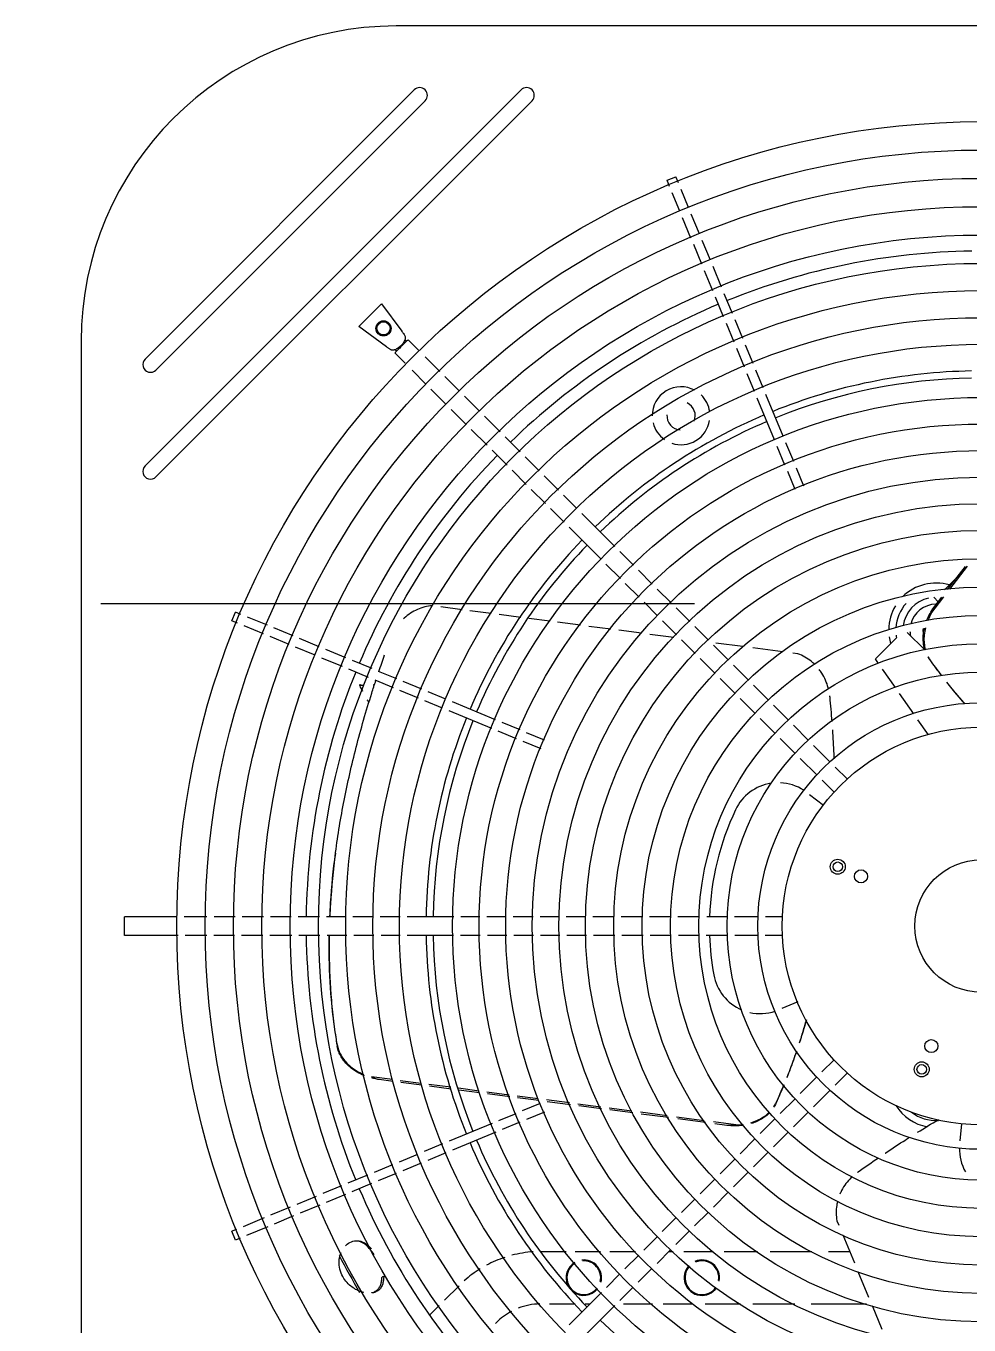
# Model space of a CAD drawing. Extents: x 17.6 to 65.2, y 116.5 to 153.5.
# Drawn here: x 22.884 to 23.281, y 149.449 to 149.996 of the extents above; entities that cross this region are included whole.
import ezdxf

# ---------------------------------------------------------------- set-up
doc = ezdxf.new("R2010")
doc.units = 0
doc.header["$MEASUREMENT"] = 0
doc.linetypes.add('HIDDEN', pattern=[0.375, 0.25, -0.125])
doc.layers.add('INST_-_AR_CONDICIONADO', color=1, linetype='CONTINUOUS')

msp = doc.modelspace()

# ---------------------------------------------------------------- linework, layer by layer
at = {"layer": 'INST_-_AR_CONDICIONADO', "linetype": 'CONTINUOUS'}
for p, q in [((23.5322383150588, 149.9961699994383), (23.03975780385718, 149.9961699994383)), ((22.93400046930611, 149.8559424813273), (23.04731791446834, 149.9692599264891)), ((22.93400046930611, 149.8109361732083), (23.0923242225877, 149.9692599264891)), ((22.93861168590779, 149.8513312647261), (23.05192913106912, 149.9646487098879)), ((22.93861168590779, 149.8063249566069), (23.09693543918916, 149.9646487098879)), ((22.9070903963564, 149.8635025919378), (22.9070903963564, 149.3041108696743))]:
    msp.add_line(p, q, dxfattribs=at)
at = {"layer": 'INST_-_AR_CONDICIONADO', "color": 9, "linetype": 'CONTINUOUS'}
for p, q in [((23.15381179688102, 149.9311924436613), (23.15748575439903, 149.9327142466928)), ((23.1585496508897, 149.9301475636696), (23.1574863873705, 149.9327145088783)), ((23.15487442742852, 149.928625236267), (23.15381116390954, 149.9311921814758)), ((23.16286659830194, 149.9197255306793), (23.15968873476896, 149.9273975719194)), ((23.1591913748403, 149.9182032032771), (23.15601351130777, 149.9258752445172)), ((23.16746548056999, 149.9086228467342), (23.16400834385313, 149.9169691130836)), ((23.16386830144943, 149.9069121036269), (23.16033312039286, 149.9154467856814)), ((23.17202779975292, 149.8976084338875), (23.1686060603659, 149.9058692435223)), ((23.16843062063236, 149.8958976907802), (23.16500888124556, 149.904158500415)), ((23.17677180022138, 149.8861554036174), (23.17316837954882, 149.8948548306756)), ((23.17307058220927, 149.8846958326127), (23.16957120042849, 149.8931440875679)), ((23.03357596103006, 149.8791779528845), (23.02408244291137, 149.8696844347656)), ((23.03357596103006, 149.8791779528845), (23.04209365499246, 149.8676667418987)), ((23.17762758193185, 149.8736942620778), (23.1742098321402, 149.8819454399789)), ((23.18132879994373, 149.8751538330829), (23.17791105015163, 149.8834050109839)), ((23.03567636183225, 149.8611054285402), (23.02408244291137, 149.8696844347656)), ((23.04209365499246, 149.8676667418987), (23.04215525700038, 149.8675842504281)), ((23.18202259321838, 149.8630837662244), (23.17876683186346, 149.8709438694443)), ((23.18569781667889, 149.8646060936266), (23.18246804987489, 149.8724034404493)), ((23.04340395869968, 149.8640708149271), (23.04390875401491, 149.8632948671985)), ((23.04907158338352, 149.8597653752776), (23.04472371179809, 149.8641132468626)), ((23.19006430488303, 149.8540644585846), (23.18683690055882, 149.8618561018764)), ((23.04349502051792, 149.8541888124124), (23.03914714893227, 149.8585366839972)), ((23.03918958086847, 149.8598564370959), (23.03996552859649, 149.8593516417805)), ((23.05815621228344, 149.8506807463772), (23.05191954848902, 149.8569174101711)), ((23.18638908142253, 149.8525421311824), (23.18316167709695, 149.860333774474)), ((23.0522937587678, 149.8453900741621), (23.04643820840356, 149.8512456245263)), ((23.19430924210251, 149.8438162735796), (23.19120338876274, 149.8513144668347)), ((23.06640680644437, 149.8424301522158), (23.06026372894058, 149.8485732297204)), ((23.1906600131918, 149.8422311897802), (23.1875281653011, 149.8497921394322)), ((23.06083024357945, 149.8368535893507), (23.05440127542493, 149.8432825575053)), ((23.07484548921712, 149.833991469444), (23.06851647713761, 149.8403204815229)), ((23.20273254714839, 149.8234806162968), (23.19544849203231, 149.841065880946)), ((23.06926892635152, 149.8284149065784), (23.0629399142727, 149.8347439186576)), ((23.19905732368789, 149.8219582888944), (23.19179926312204, 149.8394807971461)), ((23.08357296592322, 149.8252639927376), (23.07695515991036, 149.8318817987502)), ((23.07799640305762, 149.8196874298723), (23.07137859704476, 149.8263052358852)), ((23.09199197617823, 149.8168449824827), (23.08567771848657, 149.823159240174)), ((23.20345058036133, 149.8113520290495), (23.20019906923931, 149.8192018712985)), ((23.20715179837344, 149.8128116000542), (23.20387429269959, 149.8207241987011)), ((23.08641541331263, 149.8112684196177), (23.08010115562097, 149.817582677309)), ((23.09998507115397, 149.8088518875068), (23.09409672874204, 149.8147402299191)), ((23.09450373106852, 149.8031801018613), (23.08852016587644, 149.8091636670538)), ((23.20772276760186, 149.8010380566735), (23.2045898302918, 149.808601636416)), ((23.21142398561329, 149.8024976276782), (23.20829104830437, 149.8100612074205)), ((23.10805446546993, 149.800782493191), (23.10209013054014, 149.80674682812)), ((23.10257312538447, 149.7951107075455), (23.09660879045469, 149.8010750424746)), ((23.11582520711845, 149.7930117515425), (23.11015952485609, 149.7986774338038)), ((23.11043914535849, 149.787244687572), (23.10467818477132, 149.7930056481591)), ((23.13174366888693, 149.777093289773), (23.11793118742144, 149.790905771239)), ((23.12589515998553, 149.7717886729448), (23.11254512566148, 149.7851387072687)), ((23.139699700957, 149.7691372577038), (23.13385118554475, 149.7749857731165)), ((23.13412313809209, 149.7635606948382), (23.1280076055512, 149.7696762273787)), ((23.27192294583829, 149.7589450064287), (23.27940095745435, 149.7686905409055)), ((23.27288779134283, 149.7590441955542), (23.28036580295957, 149.7687897300306)), ((23.14759252307118, 149.7612444355898), (23.14180445352036, 149.7670325051402)), ((23.27061261319846, 149.7588103001492), (23.2758000170391, 149.7639977039904)), ((23.14201596020626, 149.755667872724), (23.13622789065521, 149.7614559422743)), ((23.15551352445237, 149.7533234342089), (23.14969727563498, 149.7591396830262)), ((23.14984173880662, 149.7478420941235), (23.14412071277007, 149.7535631201602)), ((23.2649260373044, 149.7486682356788), (23.2703951208046, 149.755795684062)), ((23.26798039215537, 149.7538069704347), (23.2661176453185, 149.7556697172714)), ((23.26667458329853, 149.7521052072015), (23.26943027530006, 149.7556964949365)), ((22.97054614910308, 149.7457746413967), (22.97206795213361, 149.7494485989144)), ((22.97439031733762, 149.7484873853224), (22.9720682143191, 149.7494492318861)), ((22.98552225021518, 149.7438763877493), (22.9771419132067, 149.7473476369955)), ((23.06755662147321, 149.750443679822), (23.05860807873074, 149.7516217778237)), ((23.0798049006392, 149.7488311632788), (23.07071493067661, 149.7500278805275)), ((23.09228266396354, 149.7471884345725), (23.08313853109149, 149.7483922825034)), ((23.1044718747733, 149.7455836945257), (23.09553312017902, 149.7467605038936)), ((23.16337816729884, 149.7454587913615), (23.15761858383922, 149.7512183748221)), ((22.97299353933754, 149.7447601575969), (22.9705458869169, 149.7457740084251)), ((22.98387437341108, 149.7402531685536), (22.97574513520572, 149.7436204092695)), ((22.99634829216762, 149.7393920943451), (22.98827384608403, 149.742736639422)), ((23.11740851157247, 149.7438805539806), (23.10772233098901, 149.7451557638468)), ((23.13014552393638, 149.7422036944915), (23.12080504820283, 149.7434333914502)), ((23.14308191076389, 149.7405005868559), (23.13354206056675, 149.7417565319612)), ((23.15780160443369, 149.7398822284958), (23.15194679819324, 149.7457370347366)), ((23.17127098941346, 149.7375659692474), (23.16548291986333, 149.7433540387979)), ((22.99463754906088, 149.735794915225), (22.98662596928062, 149.7391134202262)), ((23.00736270501539, 149.7348297751625), (22.99910189538019, 149.7382515145498)), ((23.15663558741158, 149.7387162114737), (23.14651231837188, 149.7400489651261)), ((23.16569442654787, 149.7319894063818), (23.15990635699773, 149.737777475932)), ((23.18576258783042, 149.7348815691213), (23.17430457095434, 149.7363900456605)), ((23.24149381293915, 149.7296914998902), (23.25039791117029, 149.7385955981209)), ((23.26227916092289, 149.7334889297856), (23.25486507436931, 149.7409030163384)), ((23.00565196190819, 149.7312325960421), (22.99739115227231, 149.734654335429)), ((23.01856456318301, 149.730189813586), (23.01011630822727, 149.7336891953671)), ((23.17968999966916, 149.7291469589921), (23.1733757419775, 149.7354612166831)), ((23.20255238375653, 149.7326711505535), (23.18996003681155, 149.7343289644793)), ((23.20887005342234, 149.7318394135634), (23.20674983273812, 149.7321185459116)), ((23.01710499217807, 149.7264885955742), (23.00840556512008, 149.7300920162464)), ((23.02810656271281, 149.7219315958514), (23.01985538481158, 149.7253493456433)), ((23.02956613371753, 149.725632813863), (23.02131495581698, 149.7290505636549)), ((23.17411343680288, 149.7235703961265), (23.16779917911236, 149.7298846538178)), ((23.18810900992394, 149.7207279487372), (23.18179475223229, 149.7270422064285)), ((23.24273063675974, 149.7279251324155), (23.24149381293915, 149.7296914998902)), ((23.24992641465342, 149.7176484965605), (23.24451971333547, 149.7253700662708)), ((23.03857324087954, 149.7175961558016), (23.03085695534633, 149.7207923459208)), ((23.03997001887983, 149.7213233835276), (23.03231652635105, 149.7244935639324)), ((23.05051780304421, 149.7169543482737), (23.04272161474938, 149.7201836352002)), ((23.18253244705902, 149.7151513858718), (23.17621818936669, 149.7214656435633)), ((23.02428419358221, 149.7188182658001), (23.02454049158933, 149.7187777771944)), ((23.02454039733043, 149.7188182658001), (23.02428419358221, 149.7188182658001)), ((23.02496114319688, 149.7187335434064), (23.02454039733043, 149.7187767597788)), ((23.03064126997997, 149.7187021831515), (23.03003270209665, 149.7187021831515)), ((23.04912102504391, 149.7132271205477), (23.04132483674839, 149.7164564074749)), ((23.06064008500544, 149.7127615618031), (23.05326939891307, 149.7158145999462)), ((23.19652802017895, 149.7123089384819), (23.1902137624873, 149.7186231961733)), ((23.25763960821796, 149.7066329145442), (23.25168952972745, 149.7151305072815)), ((23.05930617330846, 149.7090082940018), (23.05187262091277, 149.7120873722206)), ((23.08159880597105, 149.7040801753294), (23.06339368821732, 149.711620982007)), ((23.19095145731335, 149.7067323756166), (23.1846371996217, 149.7130466333079)), ((23.20494184862405, 149.7038951100364), (23.19863277274231, 149.7102041859186)), ((23.07995092916695, 149.7004569561329), (23.06205977652103, 149.7078677142057)), ((23.19936528575845, 149.6983185471711), (23.19305620987716, 149.7046276230527)), ((23.2638520520241, 149.697760625306), (23.25942868479415, 149.7040778483997)), ((23.09044879574167, 149.6961085974221), (23.08270252503581, 149.6993172078062)), ((23.09190836674571, 149.6998098154338), (23.08435040184059, 149.7029404270019)), ((23.10222233912241, 149.6955376281937), (23.09465875937922, 149.6986705655029)), ((23.21340265758845, 149.695434301072), (23.2070515193173, 149.7017854393433)), ((23.1007627681177, 149.691836410182), (23.09319918837451, 149.6949693474919)), ((23.20773087194271, 149.6899529609873), (23.20147495645238, 149.6962088764779)), ((23.22252243773351, 149.6863145209274), (23.2155077169753, 149.6933292416859)), ((23.21694587486791, 149.6807379580621), (23.20983593132956, 149.6878479016004)), ((23.2297204763891, 149.6791164822718), (23.22463210842675, 149.6842048502342)), ((23.2242462396378, 149.6734375932918), (23.21905554556093, 149.6786282873689)), ((23.21383180627532, 149.6726374500256), (23.2196980744232, 149.6681361041567)), ((22.94751157869819, 149.6212055617552), (22.92538271924155, 149.6212055617552)), ((22.92538271924155, 149.6133204691765), (22.92538271924155, 149.6212042034981)), ((22.96008350511857, 149.6212055617552), (22.95049205733817, 149.6212055617552)), ((22.97192149090761, 149.6212055617552), (22.96306050865228, 149.6212055617552)), ((22.98383471453558, 149.6212055617552), (22.97489979681455, 149.6212055617552)), ((22.99547852891629, 149.6212055617552), (22.98681302044206, 149.6212055617552)), ((23.0073917525438, 149.6212055617552), (22.99845683482345, 149.6212055617552)), ((23.01854631959855, 149.6212055617552), (23.01037005845074, 149.6212055617552)), ((23.02997148771492, 149.6212055617552), (23.02152679823694, 149.6212055617552)), ((23.04137011407266, 149.6212055617552), (23.03295196635423, 149.6212055617552)), ((23.06403054519324, 149.6212055617552), (23.04435363897965, 149.6212055617552)), ((23.07490001976571, 149.6212055617552), (23.06700754872764, 149.6212055617552)), ((23.08606866691667, 149.6212055617552), (23.07787832567265, 149.6212055617552)), ((23.09738716960788, 149.6212055617552), (23.0890469728236, 149.6212055617552)), ((23.10840596121766, 149.6212055617552), (23.10036417314227, 149.6212055617552)), ((23.11957460836839, 149.6212055617552), (23.11138426712528, 149.6212055617552)), ((23.13148783199659, 149.6212055617552), (23.12255291427555, 149.6212055617552)), ((23.14340105562319, 149.6212055617552), (23.13446613790284, 149.6212055617552)), ((23.15531427925139, 149.6212055617552), (23.14637936153036, 149.6212055617552)), ((23.16749691212481, 149.6212055617552), (23.15829258515833, 149.6212055617552)), ((23.17925476680335, 149.6212055617552), (23.17047521803175, 149.6212055617552)), ((23.19231612801541, 149.6212055617552), (23.18223177033774, 149.6212055617552)), ((23.20261102378554, 149.6212055617552), (23.19529443392235, 149.6212055617552)), ((22.94791588913363, 149.6133191109194), (22.92538271924155, 149.6133191109194)), ((22.95994883977169, 149.6133191109194), (22.95089636777293, 149.6133191109194)), ((22.9716520816608, 149.6133191109194), (22.96292584330609, 149.6133191109194)), ((22.983565305289, 149.6133191109194), (22.97463038756796, 149.6133191109194)), ((22.99574793816242, 149.6133191109194), (22.98654361119593, 149.6133191109194)), ((23.00766116179039, 149.6133191109194), (22.99872624406935, 149.6133191109194)), ((23.01895063003263, 149.6133191109194), (23.01063946769755, 149.6133191109194)), ((23.03037579814968, 149.6133191109194), (23.02193110867193, 149.6133191109194)), ((23.04137011407266, 149.6133191109194), (23.0333562767883, 149.6133191109194)), ((23.06389587984636, 149.6133191109194), (23.04435363897965, 149.6133191109194)), ((23.0751694290123, 149.6133191109194), (23.06687288338076, 149.6133191109194)), ((23.08633807616325, 149.6133191109194), (23.07814773491878, 149.6133191109194)), ((23.09752183495498, 149.6133191109194), (23.08931638207019, 149.6133191109194)), ((23.10867537046425, 149.6133191109194), (23.10049883848915, 149.6133191109194)), ((23.11984401761497, 149.6133191109194), (23.11165367637118, 149.6133191109194)), ((23.13175724124317, 149.6133191109194), (23.12282232352214, 149.6133191109194)), ((23.14367046487001, 149.6133191109194), (23.13473554714943, 149.6133191109194)), ((23.15558368849729, 149.6133191109194), (23.14664877077694, 149.6133191109194)), ((23.16722750287823, 149.6133191109194), (23.15856199440446, 149.6133191109194)), ((23.17938943215022, 149.6133191109194), (23.17020580878516, 149.6133191109194)), ((23.1921473338005, 149.6133191109194), (23.18236643568462, 149.6133191109194)), ((23.2024663128057, 149.6133191109194), (23.19513959099191, 149.6133191109194)), ((23.20887754206256, 149.5853179720951), (23.20211108413314, 149.5825152134509)), ((23.22414391352395, 149.5609847532683), (23.21901482483013, 149.5558556645745)), ((23.2298228025034, 149.5555105165168), (23.22459138769596, 149.5502791017093)), ((23.03822458527753, 149.5526032957497), (23.02941970570037, 149.5537624801371)), ((23.03844176489388, 149.5518652857436), (23.0325243851692, 149.552644323564)), ((23.05024175576869, 149.5510212052403), (23.04147798882564, 149.5521749770469)), ((23.05050625881886, 149.5502769649868), (23.04172760569059, 149.551432696596)), ((23.06274891531853, 149.5493746064483), (23.05355578214067, 149.5505849053914)), ((23.21691007226701, 149.5537509120109), (23.20986487123815, 149.5467057109829)), ((23.06294131525379, 149.5486398587487), (23.05382028519085, 149.5498406651378)), ((23.07469938433797, 149.5478012973545), (23.06593570705586, 149.5489550573567)), ((23.07489178427323, 149.5470665496557), (23.06612810699249, 149.5482203096579)), ((23.08736841489058, 149.5461333878403), (23.07788617607553, 149.5473817482629)), ((23.08760339241604, 149.545393034695), (23.07818156375225, 149.5466334419706)), ((23.09958993733772, 149.5445243938858), (23.09062748754291, 149.5457043227856)), ((23.0998340840577, 149.5437828335933), (23.09086246506882, 149.5449639696406)), ((23.20775242567247, 149.5445932654168), (23.20147522013217, 149.5383160598765)), ((23.22248663513192, 149.548174349146), (23.21551745599964, 149.5412051700134)), ((23.10042180578039, 149.542547031268), (23.09284939694799, 149.5394104368299)), ((23.10213254888827, 149.5389498521472), (23.09456014005541, 149.5358132577091)), ((23.1127715032947, 149.5427890078052), (23.10299035684721, 149.5440767201643)), ((23.11311470344008, 149.5420344068822), (23.10335027605384, 149.543319918135)), ((23.12584560482428, 149.5410677696854), (23.11624973388148, 149.5423310900614)), ((23.12620552403137, 149.5403109676557), (23.11659293402754, 149.5415764891382)), ((23.13903132481101, 149.5393318367163), (23.12936179682088, 149.5406048542268)), ((23.13939124401764, 149.538575034687), (23.12972171602751, 149.5398480521971)), ((23.21340993934319, 149.5390976533566), (23.20705178299846, 149.5327394970112)), ((23.08013334439925, 149.534143275404), (23.06205977652103, 149.5266569584686)), ((23.0900957937361, 149.5382698570345), (23.0828833361491, 149.5352823592829)), ((23.09180653684353, 149.5346726779138), (23.0844056635513, 149.5316071358224)), ((23.15388328812997, 149.5373765386515), (23.14254751680783, 149.5388689212581)), ((23.1543925723991, 149.5366000723385), (23.14290743601378, 149.538112119229)), ((23.16946789010358, 149.5353247868778), (23.15777943862309, 149.5368636007081)), ((23.16997717437271, 149.5345483205644), (23.1582887228929, 149.5360871343945)), ((23.18276789132988, 149.5335738084984), (23.1733640405967, 149.5348118489344)), ((23.17891733979177, 149.5333713254584), (23.17387332486719, 149.5340353826211)), ((23.19937046756836, 149.5362113073126), (23.19303627368031, 149.5298771134242)), ((23.2771497383897, 149.5269081269929), (23.27784674657465, 149.5340255928889)), ((23.08165567180145, 149.530468051943), (23.06339368821732, 149.5229036906669)), ((23.20494703043328, 149.5306347444473), (23.19861283654523, 149.524300550559)), ((23.05930617330846, 149.5255163786724), (23.05152649914276, 149.5222939321223)), ((23.19092660298639, 149.5277674427311), (23.18459759090756, 149.5214384306516)), ((23.04877008154772, 149.5211521865707), (23.04096023169296, 149.517917240841)), ((23.05029240894992, 149.5174769631103), (23.04248255909516, 149.5142420173803)), ((23.06064008500544, 149.5217631108714), (23.05304882654496, 149.5186187086616)), ((23.18248792021432, 149.5193287599587), (23.17615890813482, 149.5129997478792)), ((23.19650316585199, 149.5221908798652), (23.19017415377316, 149.5158618677866)), ((23.02768078760237, 149.5124167149978), (23.01941997796717, 149.5089949756105)), ((23.03820381409724, 149.5167754952894), (23.03043439081426, 149.5135572947935)), ((23.03972614149944, 149.5131002718283), (23.03214513392145, 149.5099601156731)), ((23.18806448308015, 149.5137521970935), (23.18173547099996, 149.5074231850143)), ((23.01666637475528, 149.5078543958151), (23.00885381427707, 149.5046183273078)), ((23.02939153070957, 149.5088195358777), (23.02113072107436, 149.5053977964901)), ((23.1740492374418, 149.5108900771861), (23.1677202253623, 149.5045610651069)), ((23.00610342164355, 149.5034790773776), (22.99785224374255, 149.500061327585)), ((23.01837711786248, 149.5042572166944), (23.01031338528247, 149.5009171092962)), ((23.16561055466973, 149.5024513944144), (23.15980896026354, 149.4966498000082)), ((23.1796258003074, 149.505313514321), (23.17329678822858, 149.4989845022415)), ((22.99510185110903, 149.4989220776548), (22.98686279087615, 149.4955093471653)), ((22.99656142211375, 149.4952208596428), (22.98838511827835, 149.4918341237039)), ((23.00756299264895, 149.4997778593656), (22.99931181474795, 149.4963601095737)), ((23.17118711753465, 149.4968748315488), (23.16538552312914, 149.4910732371428)), ((22.9841127991263, 149.4943702632857), (22.97526561232922, 149.4907056385258)), ((22.9856351265285, 149.4906950398248), (22.97678793973142, 149.4870304150647)), ((23.1576992895703, 149.4945401293149), (23.15177261816989, 149.4886134579145)), ((23.22533540290697, 149.4931789851545), (23.22607368359905, 149.4913966178957)), ((22.97250919473395, 149.4895638929738), (22.9705458869169, 149.4887506642495)), ((22.97206795213361, 149.4850760737595), (22.97054614910308, 149.4887500312774)), ((22.97403152213615, 149.4858886695127), (22.9720682143191, 149.4850754407886)), ((23.14966017260399, 149.4865010123486), (23.14398643006535, 149.4808272698096)), ((23.16327585243589, 149.4889635664497), (23.15756074793449, 149.4832484619486)), ((23.22777386953299, 149.4872920059545), (23.23268473050012, 149.4754361388051)), ((23.10083998414989, 149.4802682029326), (23.11130476814065, 149.4802682029326)), ((23.11508995698414, 149.4802682029326), (23.1257151723999, 149.4802682029326)), ((23.12966438054814, 149.4802682029326), (23.14052470295615, 149.4802682029326)), ((23.15545323127804, 149.4811409452915), (23.14956299293095, 149.4752507069446)), ((23.15458048891815, 149.4802682029326), (23.15642029393194, 149.4802682029326)), ((23.16086309388225, 149.4802682029326), (23.17324811667304, 149.4802682029326)), ((23.17777725994579, 149.4802682029326), (23.19184256273643, 149.4802682029326)), ((23.19726978393333, 149.4802682029326), (23.21482049603042, 149.4802682029326)), ((23.22175107663775, 149.4802682029326), (23.23068322400405, 149.4802682029326)), ((23.1418767593721, 149.4787175991168), (23.13607516496659, 149.4729160047109)), ((23.13396549427335, 149.4708063340174), (23.12826488009187, 149.4651057198368)), ((23.1474533222377, 149.4731410362515), (23.14165172783219, 149.4673394418453)), ((23.23417407239167, 149.4718405494114), (23.23864209806657, 149.4610537812287)), ((23.06006009296998, 149.45971450814), (23.0661975465187, 149.4658519616882)), ((23.1261598207057, 149.4630006604498), (23.11254512566148, 149.4493859654055)), ((23.13954205713826, 149.4652297711524), (23.13393666573761, 149.4596243797514)), ((23.0539478078511, 149.4536022230207), (23.05791037713771, 149.4575647923083)), ((23.10432262054729, 149.4581901186259), (23.11507528534917, 149.4581901186259)), ((23.13183160635145, 149.4575193203645), (23.11793118742144, 149.4436189014352)), ((23.11935854302788, 149.4581901186259), (23.12134927888138, 149.4581901186259)), ((23.1354207593236, 149.4581901186259), (23.1476154717805, 149.4581901186259)), ((23.15214461505371, 149.4581901186259), (23.16459975905541, 149.4581901186259)), ((23.16987429202236, 149.4581901186259), (23.18467073032394, 149.4581901186259)), ((23.18996101672547, 149.4581901186259), (23.20753207888929, 149.4581901186259)), ((23.21446265949594, 149.4581901186259), (23.2378253287689, 149.4581901186259)), ((23.24013143995881, 149.4574581918343), (23.24422713016138, 149.4475703210006)), ((23.08150078714021, 149.449932076052), (23.08192327026841, 149.4503545591807))]:
    msp.add_line(p, q, dxfattribs=at)
at = {"layer": 'INST_-_AR_CONDICIONADO', "color": 5, "linetype": 'HIDDEN'}
msp.add_line((21.79041162535162, 149.7530713767441), (33.61718628525286, 149.7530662983001), dxfattribs=at)
at = {"layer": 'INST_-_AR_CONDICIONADO', "color": 9, "linetype": 'CONTINUOUS'}
for centre, radius in [((23.28599805945856, 149.617262336337), 0.3386300768662343), ((23.28599805945856, 149.617262336337), 0.3266959772409925), ((23.28599805945856, 149.617262336337), 0.3147618776157508), ((23.28599805945856, 149.617262336337), 0.302827777990509), ((23.28599805945856, 149.617262336337), 0.2908936783652672), ((23.28599805945856, 149.617262336337), 0.2789595787400256), ((23.28599805945856, 149.617262336337), 0.2675227332658355), ((23.28599805945856, 149.617262336337), 0.2560858877916455), ((23.03439873260032, 149.8688616631954), 0.00318242656673113), ((23.03438745902604, 149.8688729367695), 0.002784623245889737), ((23.28599805945856, 149.617262336337), 0.2448976693929815), ((23.28599805945856, 149.617262336337), 0.2225212325956532), ((23.28599805945856, 149.617262336337), 0.2113330141969891), ((23.28599805945856, 149.617262336337), 0.2001447957983249), ((23.28599805945856, 149.617262336337), 0.1889565773996608), ((23.28599805945856, 149.617262336337), 0.1777683590009967), ((23.28599805945856, 149.617262336337), 0.1665801406023325), ((23.28599805945856, 149.617262336337), 0.1546460409770908), ((23.28599805945856, 149.617262336337), 0.1427119413518491), ((23.28599805945856, 149.617262336337), 0.1307778417266073), ((23.28599805945856, 149.617262336337), 0.1188437421013656), ((23.28599805945856, 149.617262336337), 0.1069096424761239), ((23.28599805945856, 149.617262336337), 0.09398103454877868), ((23.28599805945856, 149.617262336337), 0.08368787362200768), ((23.2256784544059, 149.6422475348267), 0.003157563859178542), ((23.2256784544059, 149.6422475348267), 0.001989016604206956), ((23.28599805945856, 149.617262336337), 0.02784623245889738), ((23.23546373687105, 149.6381943381184), 0.002764733079847668), ((23.26506605767718, 149.5667280137501), 0.002764733079847668), ((23.2610128609686, 149.556942731285), 0.003157563859178542), ((23.2610128609686, 149.556942731285), 0.001989016604206956)]:
    msp.add_circle(centre, radius, dxfattribs=at)
at = {"layer": 'INST_-_AR_CONDICIONADO', "linetype": 'CONTINUOUS'}
for centre, radius, start, end in [((23.03975780385718, 149.8635025919378), 0.132667407500604, 90, 180), ((23.04962352276862, 149.9669543181883), 0.003260622528517593, 315.0000000000002, 135.0000000000002), ((23.09462983088797, 149.9669543181883), 0.003260622528517593, 315.0000000000002, 135.0000000000002), ((22.93630607760729, 149.8536368730268), 0.003260622528517593, 135.0000000000002, 315.0000000000002), ((22.93630607760729, 149.8086305649072), 0.003260622528517593, 135.0000000000002, 315.0000000000002)]:
    msp.add_arc(centre, radius, start, end, dxfattribs=at)
at = {"layer": 'INST_-_AR_CONDICIONADO', "color": 9, "linetype": 'CONTINUOUS'}
for centre, radius, start, end in [((23.28599805945856, 149.617262336337), 0.2841807473260688, 90.79554614740152, 112.0975554445582), ((23.28599805945856, 149.617262336337), 0.2841807473260688, 112.8990080455908, 134.2043012997765), ((23.28599805945856, 149.617262336337), 0.2337094509943173, 90.97073532360193, 112.010856764021), ((23.28599805945856, 149.617262336337), 0.2307259260880068, 90.98610611837657, 111.9994938397389), ((23.15969550509163, 149.8320761295913), 0.01218272670076761, 61.87938150290208, 180), ((23.15969550509163, 149.8320761295913), 0.01218272670076761, 7.609804532404802, 46.32556339032411), ((23.15969550509163, 149.8320761295913), 0.005967049812620869, 336.9569447289031, 64.47877654278405), ((23.28599805945856, 149.617262336337), 0.2337094509943173, 112.989143235998, 134.0292646764008), ((23.28599805945856, 149.617262336337), 0.2307259260880068, 113.0005061603297, 134.0237331896776), ((23.15969550509163, 149.8320761295913), 0.01218272670076761, 194.3553240041013, 234.7690531418069), ((23.15969550509163, 149.8320761295913), 0.005967049812620869, 175.8886288281068, 266.3506916091906), ((23.15969550509163, 149.8320761295913), 0.01218272670076761, 251.2897402932909, 350.7998690727924), ((23.28599805945856, 149.617262336337), 0.2841807473260688, 135.794161196934, 157.1009919543967), ((23.28599805945856, 149.617262336337), 0.2337094509943173, 135.9667373683235, 157.0094291958026), ((23.28599805945856, 149.617262336337), 0.2307259260880068, 135.9782608695999, 157.0034413892008), ((23.26700295088818, 149.7417747757606), 0.01989016604206956, 73.50901816923296, 134.865392945085), ((23.26700295088818, 149.7417747757606), 0.01690664113575913, 137.8900535521195, 176.4115454538994), ((23.26700295088818, 149.7417747757606), 0.01392311622944869, 102.7947795213851, 172.3667998481825), ((23.26700295088818, 149.7417747757606), 0.01093959132313826, 89.9246752444985, 166.0922661686963), ((23.26700295088818, 149.7417747757606), 0.01989016604206956, 148.8866765230899, 179.0791287738793), ((23.26700295088818, 149.7417747757606), 0.005469795661569129, 171.5452422892012, 195.2667595909998), ((23.26700295088818, 149.7417747757606), 0.01989016604206956, 187.8594037611751, 196.4909818308044), ((23.26700295088818, 149.7417747757606), 0.01690664113575913, 186.7486096179822, 190.8386052117034), ((23.26700295088818, 149.7417747757606), 0.01093959132313826, 182.7342663532086, 192.2362422410968), ((23.28599805945856, 149.617262336337), 0.2841807473260688, 157.9001740278961, 179.2028809201894), ((23.28599805945856, 149.617262336337), 0.2337094509943173, 157.9860043776813, 179.0309666482869), ((23.28599805945856, 149.617262336337), 0.2307259260880068, 157.9914916679054, 179.0180743318758), ((23.20061489731807, 149.6577081353599), 0.01989016604206956, 98.87824010180042, 154.6531983611909), ((23.20061489731807, 149.6577081353599), 0.01989016604206956, 57.16804620747335, 87.4619599087888), ((23.28599805945856, 149.617262336337), 0.1143684547419, 154.6531976241992, 178.0227230412056), ((23.28599805945856, 149.617262336337), 0.2841807473260688, 180.7971190798106, 202.099825972101), ((23.28599805945856, 149.617262336337), 0.2337094509943173, 180.9661803337081, 202.0119970697909), ((23.28599805945856, 149.617262336337), 0.2307259260880068, 180.9777409447824, 202.0056866870969), ((23.28599805945856, 149.617262336337), 0.1143684547419, 181.9801037031836, 190.3468027516136), ((23.19305611493501, 149.6002934829889), 0.01989016604206956, 190.3468037996898, 246.6619785234911), ((23.19305611493501, 149.6002934829889), 0.01989016604206956, 257.1105422847186, 288.362428123172), ((23.26700295088818, 149.5523209442101), 0.01989016604206956, 212.1984765074152, 259.5103174577033), ((23.26700295088818, 149.5523209442101), 0.01690664113575913, 232.4886463813374, 273.4606893650896), ((23.28599805945856, 149.617262336337), 0.2337094509943173, 202.9880029301969, 224.0338196663098), ((23.28599805945856, 149.617262336337), 0.2307259260880068, 202.9943133129026, 224.018978010708), ((23.29679176161863, 149.5234026376946), 0.01989016604206956, 178.5148474105215, 208.9994189331178), ((23.28599805945856, 149.617262336337), 0.2841807473260688, 202.8990080456048, 224.2058388030646), ((23.10083998414989, 149.4314378452989), 0.04883035763328077, 94.08819947544136, 104.6623524496785), ((23.28599805945856, 149.617262336337), 0.3037228354624022, 207.1568511005208, 210.510812199408), ((23.10083998414989, 149.4314378452989), 0.04883035763328077, 108.3478163007262, 118.2016330186339), ((23.11874113358777, 149.4692291607788), 0.007458812265776085, 120.6611447869972, 203.8516463013212), ((23.11874113358777, 149.4692291607788), 0.007110734360039866, 120.2790254116203, 321.4525123730916), ((23.11874113358777, 149.4692291607788), 0.007458812265776085, 345.3803121812928, 96.12410779128389), ((23.11874113358777, 149.4692291607788), 0.007110734360039866, 346.9844147115096, 94.32628914410468), ((23.16846654869283, 149.4692291607788), 0.007458812265776085, 136.9782388745718, 325.6941493894975), ((23.16846654869283, 149.4692291607788), 0.007110734360039866, 136.9268152287807, 325.6876112661879), ((23.16846654869283, 149.4692291607788), 0.007458812265776085, 349.2606925057777, 113.3172476694645), ((23.16846654869283, 149.4692291607788), 0.007110734360039866, 350.4716535919099, 112.0151647822251), ((23.10083998414989, 149.4314378452989), 0.04883035763328077, 121.7198618745678, 131.6748387831188), ((23.11874113358777, 149.4692291607788), 0.007458812265776085, 232.5861509153107, 321.1982537462884), ((23.10083998414989, 149.4314378452989), 0.02675227332658356, 91.1650191970257, 111.3502579861677), ((23.10083998414989, 149.4314378452989), 0.02675227332658356, 118.0070131910758, 135.0000000000002), ((23.28599805945856, 149.617262336337), 0.2307259260880068, 225.9786446236295, 247.0085083321477)]:
    msp.add_arc(centre, radius, start, end, dxfattribs=at)
for points, start_tangent, end_tangent in [([(23.04215491969699, 149.8675840006165), (23.04259254980143, 149.86699090534), (23.04303929599546, 149.8663589174791), (23.04337747864502, 149.8657794972787), (23.04353958992379, 149.8652393765926)], (0.5951623413790627, -0.8036054923929976), (0.09486964954360068, -0.9954897034100727)), ([(23.04340395869968, 149.8640708149271), (23.04307206342838, 149.8633384567242), (23.04263013986979, 149.8625907351817), (23.04206626328737, 149.8618583497818), (23.04139832386937, 149.8611908665365), (23.04066733141308, 149.8606286909264), (23.03992117539797, 149.8601879378184), (23.03918958086847, 149.8598564370959)], (-0.3654497869997937, -0.9308310551232193), (-0.9308310551232193, -0.3654497869997937)), ([(23.04390875401491, 149.8632948671985), (23.04353241609038, 149.8629257207175), (23.04314961787127, 149.8625493033132), (23.04278391522785, 149.8621731438031), (23.04240808999253, 149.8618313261399), (23.0420546925473, 149.8615378377405)], (-0.7071067811865476, -0.7071067811865476), (-0.8208417081821601, -0.5711557494314432)), ([(23.04353958992379, 149.8652393765926), (23.0435295523153, 149.8646648937875), (23.04340395869968, 149.8640708149271)], (0.09486964957506687, -0.9954897034070741), (-0.2859895235768961, -0.9582327443811656)), ([(23.04390875401491, 149.8632948671985), (23.04441850132462, 149.8638106581389), (23.04468938289124, 149.864078914444)], (0.7071067811865476, 0.7071067811865476), (-0.7036906246820382, 0.710506512802383)), ([(23.03603972185788, 149.8608368017261), (23.03567640325382, 149.8611054844931)], (-0.8046106216867029, 0.5938027849959423), (-0.8037276040464453, 0.5949974273001193)), ([(23.03802101920297, 149.8597208058715), (23.03766415516366, 149.8598057885185), (23.03728803937206, 149.8599824445062), (23.03689116897367, 149.8602279744), (23.03647443830214, 149.8605189187986), (23.03603972185788, 149.8608368017261)], (-0.9954897034108108, 0.09486964953585666), (-0.8046106217179337, 0.5938027849536245)), ([(23.03918958086847, 149.8598564370959), (23.03859562693656, 149.8597308584537), (23.03802101920297, 149.8597208058715)], (-0.9582327443667641, -0.2859895236251497), (-0.9954897034085983, 0.09486964955907169)), ([(23.03996552859649, 149.8593516417805), (23.0394497356122, 149.8588418959798), (23.0391814810992, 149.8585710130901)], (-0.7071067811865476, -0.7071067811865476), (-0.7105079057873235, 0.7036892182019787)), ([(23.04193302595291, 149.8613273698421), (23.04121324584508, 149.8605993450753), (23.04053602356367, 149.8599342267367), (23.03996552859649, 149.8593516417805)], (-0.8385742884801921, -0.5447872637093671), (-0.7071067811865476, -0.7071067811865476)), ([(23.05495960654962, 149.752102108299), (23.05173875017731, 149.7515771846519), (23.0486507323099, 149.7505109993931), (23.04575993180861, 149.7489355983311), (23.04313289035104, 149.7468899703528), (23.04280786465602, 149.7465858116786)], (-0.997209204283627, -0.07465790575696128), (-0.7228952099592294, -0.6909576799037708)), ([(23.26319880289844, 149.7460122787591), (23.26335785232896, 149.7464025117551), (23.26454675388941, 149.7488583657895)], (0.369341765956919, 0.9292936349291459), (0.4839143034902078, 0.875115390607197)), ([(23.2649260373044, 149.7486682356788), (23.26369299510821, 149.7461311302881)], (-0.4867492941792074, -0.8735417131517208), (-0.3852129537599471, -0.922827708868528)), ([(23.26454675388941, 149.7488583657895), (23.26481554813227, 149.7493324773453), (23.26667458330171, 149.7521052072055)], (0.4839143035013347, 0.8751153906010443), (0.6087614290013554, 0.7933533402968866)), ([(23.2649260373044, 149.7486682356788), (23.26539156101267, 149.7499291201933), (23.26597888927954, 149.7510756033736), (23.26667458329853, 149.7521052072015)], (0.2910740177701869, 0.9567005363117139), (0.6087614289963322, 0.7933533403007411)), ([(23.2623257374542, 149.7334888189499), (23.26203491773327, 149.7345842686155), (23.26165778765635, 149.7374142114643), (23.26176064864745, 149.7403768279748), (23.26216049754799, 149.7426992742306)], (-0.2932908018368524, 0.9560232766820566), (0.2245755945217334, 0.9744566703272189)), ([(23.26258213265174, 149.7427851846549), (23.262072797244, 149.7398750805881), (23.26200400505768, 149.7369797290034), (23.26239613316744, 149.7342164283405), (23.26257198796593, 149.7335342723462)], (-0.2406755282497933, -0.9706056305738613), (0.2723919605370476, -0.9621863747916947)), ([(23.03246288998007, 149.7244224115252), (23.03489088752445, 149.7313853952846)], (0.3219660466216765, 0.946751215907753), (0.3364562666656467, 0.9416990923970435)), ([(23.21585106433809, 149.7275263208442), (23.21455801201392, 149.7286649386695), (23.211849342192, 149.7304964989438), (23.20887005342234, 149.7318394135634)], (-0.7212860960551228, 0.6926372554501815), (-0.9439072367512762, 0.3302107333333826)), ([(23.26420308240068, 149.729634725847), (23.26354594912032, 149.7306632781814)], (-0.5779987062545578, 0.8160376802379026), (-0.4981733187239583, 0.867077473188848)), ([(23.26371871639713, 149.7306961701659), (23.26431835220506, 149.7296972512644)], (0.476095424316787, -0.8793936245758316), (0.5527253195545963, -0.8333634987946554)), ([(23.22177983022407, 149.7169199048321), (23.22162974428561, 149.7175411683341), (23.22052941199495, 149.7207552120102), (23.21895165661982, 149.723733102236), (23.21789135671161, 149.7252471275428)], (-0.2205950570393619, 0.9753654806326707), (-0.6094499363422998, 0.7928245550513472)), ([(23.26420308240068, 149.729634725847), (23.26443815737507, 149.7293034903419)], (0.5779987062153076, -0.8160376802657037), (0.5795093495148446, -0.8149655905772228)), ([(23.26431835220506, 149.7296972512644), (23.2645365912013, 149.7293788155439)], (0.5527253194850104, -0.8333634988408081), (0.5778526348760874, -0.8161411228254359)), ([(23.26443815737507, 149.7293034903419), (23.26928284771684, 149.7227476103521)], (0.5795093495761597, -0.8149655905336226), (0.6087007781637558, -0.7933998756382802)), ([(23.26939810571189, 149.7227746593921), (23.2645365912013, 149.7293788155439)], (-0.607373294727011, 0.7944165663255364), (-0.5778526349507526, 0.8161411227725707)), ([(23.01423235488533, 149.648283480161), (23.01782672303994, 149.6701601026017), (23.02291388361919, 149.6925365266348), (23.02947959915269, 149.7153466553063), (23.0311955229261, 149.7206432759757)], (0.1305263984404036, 0.9914448342243642), (0.3139180848158188, 0.9494500703173224)), ([(23.27144279371765, 149.7199760996706), (23.27599091604548, 149.7144054728837), (23.27912576529871, 149.7107538175996)], (0.620639579834001, -0.7840959838842915), (0.6586964975869765, -0.7524087479998158)), ([(23.27922557373181, 149.7107617779983), (23.27631527501176, 149.7141571755747), (23.2715650774142, 149.7199849123395)], (-0.6576136245781504, 0.7533553748193396), (-0.6194326847662465, 0.7850497748826375)), ([(23.02428419358221, 149.7188182658001), (23.02463782043338, 149.7178795653246), (23.02511164768594, 149.716965496935)], (0.2557753820171865, -0.9667362380473602), (0.4842092375209043, -0.8749522354388406)), ([(23.02454033017562, 149.7187766769422), (23.02491298797241, 149.718732350821), (23.02545506468442, 149.7187055771217), (23.02582812216502, 149.7187021831515)], (0.9894092017226636, -0.1451531313700177), (1, 0)), ([(23.02511164768594, 149.716965496935), (23.0255993697429, 149.7160838812028)], (0.4842092375293165, -0.8749522354341854), (0.4722371320269614, -0.8814715486814934)), ([(23.22221953859894, 149.7141791482672), (23.22226629573998, 149.7136894936699)], (0.0955421829134016, -0.9954253820775026), (0.09457275567551035, -0.995517952567376)), ([(23.0283603565727, 149.7114902660349), (23.0275471219059, 149.712423684482)], (-0.6975805858622993, 0.7165063336970661), (-0.6142139310852746, 0.7891395610795175)), ([(23.22226629573998, 149.7136894936699), (23.22314109563381, 149.7033324194102)], (0.0945727556543876, -0.9955179525693826), (0.07359586790403903, -0.9972881470404887)), ([(23.22338709373235, 149.6998242326716), (23.22394870716226, 149.6897292293921), (23.22403916202125, 149.6875934869181)], (0.06628448718994262, -0.9978007650618267), (0.03996582227226103, -0.9992010473623926)), ([(23.01418059351482, 149.6478903135208), (23.01208921877951, 149.6265802438037), (23.01179583022809, 149.6212120488748)], (-0.1305263828855437, -0.9914448362722035), (-0.04551945628070195, -0.9989634523344231)), ([(23.01183012332404, 149.6212121485396), (23.01214104519618, 149.6269730910197), (23.01418088003293, 149.6478906979201)], (0.04415999412274858, 0.9990244716317408), (0.1293547488732212, 0.99159838086997)), ([(23.01418088003293, 149.6478906979201), (23.01423235488533, 149.648283480161)], (0.1293547487947459, 0.9915983808802072), (0.1305263985386449, 0.9914448342114305)), ([(23.01154391423557, 149.613322239607), (23.01150826181611, 149.6059048781297), (23.01244309473514, 149.5859451503266), (23.01351332347854, 149.575998792617)], (-0.01811543345251771, -0.9998359020713486), (0.1280917572808676, -0.991762321182197)), ([(23.01394849374702, 149.573595955586), (23.01249657760405, 149.5863477949417), (23.01156071360406, 149.6063006350884), (23.01158921922006, 149.6133219228477)], (-0.1405106247947701, 0.9900791707332215), (0.01668350801338641, 0.9998608205947304)), ([(23.2124452894198, 149.5777374193419), (23.20954728150996, 149.5682515170227)], (-0.2742044829221855, -0.9616714103816214), (-0.3103689135711706, -0.9506161883161108)), ([(23.20959737699359, 149.5681659202821), (23.21248385856853, 149.5776588184234)], (0.3090723558447808, 0.951038526481739), (0.2729805858089311, 0.9620195423022408)), ([(23.01351332347854, 149.575998792617), (23.01482624238388, 149.5671947610868)], (0.1280917572837301, -0.9917623211818274), (0.1671664730205945, -0.9859286841845382)), ([(23.01494867708089, 149.5672111208411), (23.01394849374702, 149.573595955586)], (-0.1691550534059051, 0.985589452006892), (-0.140510624794448, 0.9900791707332672)), ([(23.01482624238388, 149.5671947610868), (23.01489411466678, 149.5667966789493)], (0.1671664729500958, -0.9859286841964914), (0.1689796229323205, -0.9856195447705219)), ([(23.01578421093341, 149.5638048642047), (23.01561481570689, 149.5642183199754), (23.01489411466678, 149.5667966789493)], (-0.3939884839591438, 0.9191153760587272), (-0.1689795847437457, 0.9856195513177645)), ([(23.01494867708089, 149.5672111208411), (23.01501931464195, 149.5668338516484)], (0.169155053512795, -0.9855894519885466), (0.1987997700643763, -0.9800401274551727)), ([(23.01501931464195, 149.5668338516484), (23.01565029540603, 149.5646839047054), (23.01567241005437, 149.5646271023109)], (0.1987997701109163, -0.9800401274457321), (0.3648766476103101, -0.9310558694453634)), ([(23.01567241005437, 149.5646271023109), (23.01685707880056, 149.5622740307074), (23.01853239997768, 149.5600416342945), (23.02062624444903, 149.5580416300242), (23.02308219748357, 149.5563182327395), (23.0258443086048, 149.5549062160205), (23.02618808567791, 149.5547615028799)], (0.3648766476025659, -0.9310558694483984), (0.9246307009854607, -0.3808648930987677)), ([(23.0262867089371, 149.5542765223846), (23.02614123398399, 149.5543358660859), (23.02329075258381, 149.5557408457168), (23.02075408326646, 149.5574734494225), (23.01859083974119, 149.5594964826441), (23.01686012759847, 149.5617638567465), (23.01578421093341, 149.5638048642047)], (-0.9271371119714201, 0.3747222646244741), (-0.3939884839749302, 0.9191153760519601)), ([(23.20833230450653, 149.5646232137421), (23.2069692129142, 149.5607571628471), (23.20422587714875, 149.5535406460765)], (-0.3247239660712641, -0.9458088315610871), (-0.3704571130741798, -0.9288495719828611)), ([(23.20429914986203, 149.5534516758309), (23.20691666333942, 149.5603544104681), (23.20839258738447, 149.5645510384641)], (0.3689888464278273, 0.9294338229330055), (0.3233326188399778, 0.946285378516482)), ([(23.0325243851692, 149.552644323564), (23.03069869797678, 149.5530549129108), (23.02943740766732, 149.5535480835833)], (-0.9914448613734457, 0.1305261922228233), (-0.9075182944790249, 0.4200125536051058)), ([(23.03252438514078, 149.5526443235671), (23.02951536152096, 149.5532218531466)], (-0.9914448613727119, 0.1305261922283958), (-0.969240767889407, 0.2461144730834668)), ([(23.20295743288334, 149.5504257810421), (23.19967124716282, 149.5429078708587)], (-0.3838660738603893, -0.9233887790844169), (-0.4173022894385182, -0.9087677366793845)), ([(23.19978484901213, 149.5428607094074), (23.20303562976897, 149.5503345921091)], (0.4154746033241436, 0.9096047790071498), (0.3823608106349469, 0.9240131008219452)), ([(23.19868062222809, 149.5411330228953), (23.19950574363093, 149.5425613731431)], (0.5529984217365789, 0.8331823003141947), (0.4445397423242833, 0.8957591291715982)), ([(23.19961668611705, 149.5424934385678), (23.19880942339415, 149.5410017787653)], (-0.4171411949198536, -0.9088416933112372), (-0.5316366571041587, -0.8469725289660316)), ([(23.19950574363093, 149.5425613731431), (23.19967124716282, 149.5429078708587)], (0.444539742281076, 0.8957591291930408), (0.4173022893894721, 0.9087677367019062)), ([(23.19961668611705, 149.5424934385678), (23.19978484901213, 149.5428607094074)], (0.4171411949267952, 0.908841693308051), (0.4154746033404024, 0.9096047789997233)), ([(23.18276789132988, 149.5335738084984), (23.1814432991685, 149.5333474916833), (23.18015682586843, 149.5332834563506), (23.17891733979177, 149.5333713254584)], (-0.97424664159464, -0.2254849913887062), (-0.991444861373968, 0.1305261922188537)), ([(23.18276789132988, 149.5335738084984), (23.18566529813602, 149.5337868624289)], (0.9998784628550302, 0.01559036621320387), (0.9912687030878065, 0.1318573406322846)), ([(23.18901764848379, 149.5344845611241), (23.19181059129487, 149.5355068837657), (23.19435296738975, 149.5368990245416), (23.19655060209907, 149.5386249026398), (23.19675804390641, 149.5388233022933)], (0.9608907452534409, 0.2769277445224425), (0.7160949429093336, 0.6980028887760268)), ([(23.19694011622214, 149.5386423689003), (23.19641293610021, 149.5381303278861), (23.19415008069569, 149.5363840577147), (23.19153241345844, 149.5349877615407), (23.18928239559278, 149.5341584217033)], (-0.7000981041402848, -0.7140466683482102), (-0.956466426406216, -0.2918423806744366)), ([(23.25924342712238, 149.5304264597338), (23.2681007189713, 149.5357775894264)], (0.8497723711422761, 0.5271498053146124), (0.8620410254037807, 0.5068385053651687)), ([(23.18279291560389, 149.5331526940011), (23.1822481806792, 149.5331482413829), (23.17891733978677, 149.533371325459)], (-0.9998227297728611, -0.0188284101703922), (-0.991444861374215, 0.1305261922169796)), ([(23.18598085251352, 149.5334172091794), (23.18551465496812, 149.5333523550586), (23.18279291560389, 149.5331526940011)], (-0.9890691411345022, -0.1474524806690564), (-0.9998227297726585, -0.01882841018114847)), ([(23.24585763124974, 149.5217953743778), (23.25426456528754, 149.5272925744332), (23.25594038406444, 149.5283575086658)], (0.8310555563394096, 0.5561894122305769), (0.8451713036494392, 0.5344955261622939)), ([(23.23422917683666, 149.513765487826), (23.24278135536115, 149.5197192443504)], (0.8146792615553384, 0.5799118043216992), (0.8267293289427523, 0.5625998726145132)), ([(23.24561761802061, 149.5216346385751), (23.24585763124974, 149.5217953743778)], (0.8307182692618484, 0.5566930546671109), (0.8310555563349817, 0.5561894122371926)), ([(23.23173772857358, 149.511760052037), (23.23133820107324, 149.5113783242001), (23.22910492374631, 149.5088183866459), (23.22731487284869, 149.5059630652972), (23.22655827498607, 149.5043466891453)], (-0.7317031120796175, -0.681623470673511), (-0.3847256021786748, -0.9230309913693343)), ([(23.23395489870318, 149.5135701110918), (23.23422917683666, 149.513765487826)], (0.8142925769950022, 0.580454648573718), (0.8146792615740289, 0.5799118042954419)), ([(23.22560772720595, 149.501491875146), (23.22524059951302, 149.4996921392368), (23.22500875669771, 149.496430582223), (23.22533540290697, 149.4931789851545)], (-0.2447004549162157, -0.9695987249186114), (0.1859827347160626, -0.9825530125074855)), ([(23.01843259031721, 149.4826958671742), (23.0191324536359, 149.4833369532949), (23.02153922380608, 149.4846015922535)], (0.6960175054438703, 0.7180248130222882), (0.9647837814779945, 0.2630442073055813)), ([(23.02153922380608, 149.4846015922535), (23.02275188118124, 149.484797621878)], (0.9647837814876168, 0.263044207270289), (0.9984207067224173, 0.05617910988889686)), ([(23.02275188118124, 149.484797621878), (23.02307993401524, 149.4848070869858)], (0.9984207067239655, 0.05617910986138082), (0.9999988592949924, 0.001510433286805487)), ([(23.02307993401524, 149.4848070869858), (23.02412552897959, 149.4847167058518)], (0.9999988592952225, 0.001510433134584766), (0.9847932016180098, -0.1737306825144884)), ([(23.03049304608708, 149.4787904808869), (23.02843122266341, 149.4815721595919), (23.026141537687, 149.483580671414), (23.0237194946988, 149.4846539689149)], (-0.524903287328462, 0.8511618758801255), (-0.9746824968253949, 0.2235934488803604)), ([(23.02412552897959, 149.4847167058518), (23.02667797089071, 149.4836992752588), (23.02908115080691, 149.4816633769487), (23.02920695825951, 149.481525220683)], (0.9847932016126975, -0.1737306825446021), (0.6689692930135475, -0.7432900409698454)), ([(23.02615141412075, 149.462954085182), (23.02607852485817, 149.4629706525724), (23.02414917444872, 149.4635904488748), (23.02214876652084, 149.4646139947983), (23.02012338583932, 149.466123763665), (23.01815185723176, 149.4682857476565), (23.01655498307291, 149.4711467247793), (23.01574772475242, 149.4744628180955), (23.01596054870998, 149.4779586016991), (23.01656762741327, 149.4798506023455)], (-0.9758481899433804, 0.2184497887026405), (0.3938772378652827, 0.9191630548991923)), ([(23.03346959974765, 149.4671118658409), (23.03366584350106, 149.4687230555001)], (0.2201752333247841, 0.9754603357545488), (0.03067622306462298, 0.9995293739247935)), ([(23.03366584350106, 149.4687230555001), (23.03376483190237, 149.4692632518075), (23.03400499325362, 149.4696314027439)], (0.03067622304134145, 0.9995293739255079), (0.7484272331284922, 0.6632169152785757)), ([(23.03400499325362, 149.4696314027439), (23.03434844013923, 149.4697971255502)], (0.7484272332460652, 0.663216915145897), (0.9872073305876764, 0.1594417963833639)), ([(23.03439272681845, 149.4686296381272), (23.03417788354368, 149.4670368671312)], (-0.04285727661388498, -0.9990812048283367), (-0.2332301046736472, -0.972421574356472)), ([(23.03434844013923, 149.4697971255502), (23.03506694004232, 149.4701924081408)], (0.9872073306054574, 0.1594417962732703), (0.6696403621547042, 0.742685522528423)), ([(23.03439629398218, 149.4687230555001), (23.03439272681845, 149.4686296381272)], (-0.03348736713008778, -0.9994391408398487), (-0.04285727618503846, -0.9990812048467328)), ([(23.03449741903801, 149.4692632638612), (23.03439629398218, 149.4687230555001)], (-0.359187887264827, -0.9332652686360025), (-0.03348736726511407, -0.9994391408353245)), ([(23.03508709629096, 149.4697971255502), (23.03474039090298, 149.4696313866002), (23.03449741903801, 149.4692632638612)], (-0.9874233702878952, -0.1580983485343678), (-0.359187887361183, -0.9332652685989178)), ([(23.02946078158134, 149.4629226639697), (23.02956898711528, 149.4629510822233)], (0.9693450978279524, 0.2457032383118249), (0.9649718415138284, 0.2623534735531645)), ([(23.02956898711528, 149.4629510822233), (23.03093492254452, 149.4635103235463), (23.03211887158096, 149.4644458438008), (23.03296170655795, 149.4656660127833), (23.03346959974765, 149.4671118658409)], (0.9649718415710926, 0.2623534733425386), (0.2201752333265954, 0.9754603357541399)), ([(23.02975965223009, 149.4628305914004), (23.0296479425304, 149.4628106212403)], (-0.9829450967680702, -0.1838992570393079), (-0.985772072470771, -0.1680875400994407)), ([(23.03417788354368, 149.4670368671312), (23.03361222981135, 149.4655291457077), (23.03267586242514, 149.4642803911015), (23.03136664945219, 149.463357712948), (23.02975965223009, 149.4628305914004)], (-0.2332301046841641, -0.9724215743539497), (-0.9829450967725573, -0.1838992570153237))]:
    msp.add_spline(points, degree=3, dxfattribs=dict(at, start_tangent=start_tangent, end_tangent=end_tangent))

doc.saveas('drawing.dxf')
